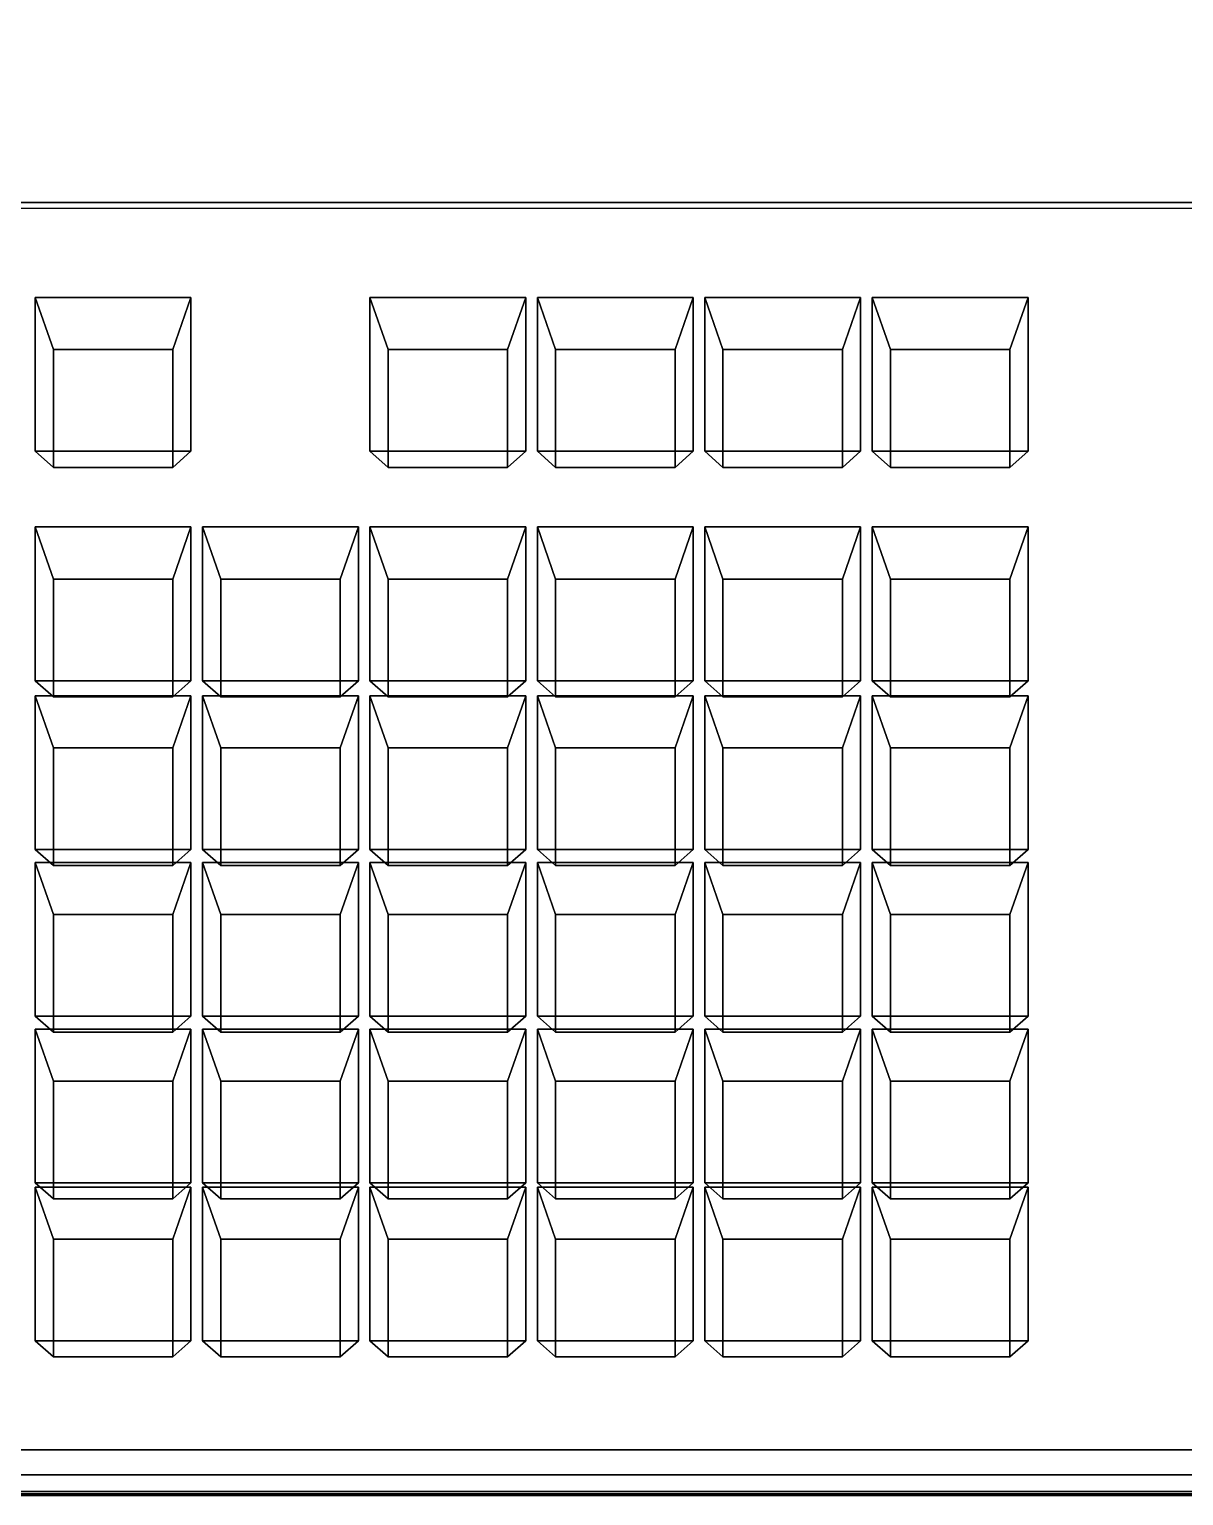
# Model space of a CAD drawing. Header units: inches. Extents: x 11.8 to 54.3, y 10.8 to 35.6.
# Drawn here: x 23.3373 to 23.4484, y 32.4131 to 32.5543 of the extents above; entities that cross this region are included whole.
import ezdxf

# ---------------------------------------------------------------- set-up
doc = ezdxf.new("R2010")
doc.units = ezdxf.units.IN
doc.header["$MEASUREMENT"] = 0
doc.layers.add('02', color=2, linetype='Continuous')

msp = doc.modelspace()

# ---------------------------------------------------------------- linework, layer by layer
at = {"layer": '02'}
for p, q in [((23.12535, 32.53709), (23.57591, 32.53709)), ((23.12619, 32.4132), (23.57675, 32.4132))]:
    msp.add_line(p, q, dxfattribs=at)
for points, invisible_edges in [([(23.13625, 32.41312, 0.00185), (23.13625, 32.56057, 0.00185), (23.56625, 32.56057, 0.00185)], 12), ([(23.56625, 32.56057, 0.00185), (23.56625, 32.41312, 0.00185), (23.13625, 32.41312, 0.00185)], 12), ([(23.57625, 32.53765, 0.02685), (23.57625, 32.55827, 0.02685), (23.12625, 32.53765, 0.02685)], 2), ([(23.57625, 32.55827, 0.02685), (23.12625, 32.55827, 0.02685), (23.12625, 32.53765, 0.02685)], 12), ([(23.57625, 32.53765, 0.02685), (23.12625, 32.53765, 0.02685), (23.12625, 32.41752, 0.01228)], 12), ([(23.12625, 32.41752, 0.01228), (23.57625, 32.41752, 0.01228), (23.57625, 32.53765, 0.02685)], 12), ([(23.35282, 32.52849, 0.01338), (23.35282, 32.51369, 0.01091), (23.33782, 32.51369, 0.01091)], 12), ([(23.35282, 32.52849, 0.01338), (23.33782, 32.51369, 0.01091), (23.33782, 32.52849, 0.01338)], 1), ([(23.33782, 32.52849, 0.01338), (23.33957, 32.52348, 0.03282), (23.35107, 32.52348, 0.03282)], 12), ([(23.35107, 32.52348, 0.03282), (23.35282, 32.52849, 0.01338), (23.33782, 32.52849, 0.01338)], 12), ([(23.33782, 32.52849, 0.01338), (23.33957, 32.51213, 0.03093), (23.33957, 32.52348, 0.03282)], 1), ([(23.33782, 32.52849, 0.01338), (23.33782, 32.51369, 0.01091), (23.33957, 32.51213, 0.03093)], 12), ([(23.35282, 32.52849, 0.01338), (23.35107, 32.52348, 0.03282), (23.35107, 32.51213, 0.03093)], 12), ([(23.35107, 32.51213, 0.03093), (23.35282, 32.51369, 0.01091), (23.35282, 32.52849, 0.01338)], 12), ([(23.37005, 32.52849, 0.01338), (23.37005, 32.51369, 0.01091), (23.3718, 32.51213, 0.03093)], 12), ([(23.3718, 32.51213, 0.03093), (23.3718, 32.52348, 0.03282), (23.37005, 32.52849, 0.01338)], 12), ([(23.38505, 32.52849, 0.01338), (23.37005, 32.52849, 0.01338), (23.3718, 32.52348, 0.03282)], 12), ([(23.38505, 32.52849, 0.01338), (23.37005, 32.51369, 0.01091), (23.37005, 32.52849, 0.01338)], 1), ([(23.37005, 32.51369, 0.01091), (23.38505, 32.52849, 0.01338), (23.38505, 32.51369, 0.01091)], 1), ([(23.38505, 32.52849, 0.01338), (23.3718, 32.52348, 0.03282), (23.3833, 32.52348, 0.03282)], 1), ([(23.38505, 32.51369, 0.01091), (23.38505, 32.52849, 0.01338), (23.3833, 32.51213, 0.03093)], 2), ([(23.38505, 32.52849, 0.01338), (23.3833, 32.52348, 0.03282), (23.3833, 32.51213, 0.03093)], 12), ([(23.38617, 32.52849, 0.01338), (23.40117, 32.51369, 0.01091), (23.38617, 32.51369, 0.01091)], 1), ([(23.40117, 32.51369, 0.01091), (23.38617, 32.52849, 0.01338), (23.40117, 32.52849, 0.01338)], 1), ([(23.38792, 32.52348, 0.03282), (23.38617, 32.52849, 0.01338), (23.38617, 32.51369, 0.01091)], 12), ([(23.38617, 32.52849, 0.01338), (23.39942, 32.52348, 0.03282), (23.40117, 32.52849, 0.01338)], 1), ([(23.38617, 32.52849, 0.01338), (23.38792, 32.52348, 0.03282), (23.39942, 32.52348, 0.03282)], 12), ([(23.40117, 32.52849, 0.01338), (23.39942, 32.52348, 0.03282), (23.40117, 32.51369, 0.01091)], 2), ([(23.41728, 32.52849, 0.01338), (23.41728, 32.51369, 0.01091), (23.40228, 32.52849, 0.01338)], 2), ([(23.40228, 32.52849, 0.01338), (23.41728, 32.51369, 0.01091), (23.40228, 32.51369, 0.01091)], 1), ([(23.40228, 32.52849, 0.01338), (23.40228, 32.51369, 0.01091), (23.40403, 32.51213, 0.03093)], 12), ([(23.40403, 32.51213, 0.03093), (23.40403, 32.52348, 0.03282), (23.40228, 32.52849, 0.01338)], 12), ([(23.41728, 32.52849, 0.01338), (23.40228, 32.52849, 0.01338), (23.40403, 32.52348, 0.03282)], 12), ([(23.40403, 32.52348, 0.03282), (23.41553, 32.52348, 0.03282), (23.41728, 32.52849, 0.01338)], 12), ([(23.41728, 32.52849, 0.01338), (23.41553, 32.52348, 0.03282), (23.41728, 32.51369, 0.01091)], 2), ([(23.4184, 32.52849, 0.01338), (23.4334, 32.51369, 0.01091), (23.4184, 32.51369, 0.01091)], 1), ([(23.4334, 32.51369, 0.01091), (23.4184, 32.52849, 0.01338), (23.4334, 32.52849, 0.01338)], 1), ([(23.4184, 32.52849, 0.01338), (23.4184, 32.51369, 0.01091), (23.42015, 32.51213, 0.03093)], 12), ([(23.42015, 32.51213, 0.03093), (23.42015, 32.52348, 0.03282), (23.4184, 32.52849, 0.01338)], 12), ([(23.4334, 32.52849, 0.01338), (23.4184, 32.52849, 0.01338), (23.43165, 32.52348, 0.03282)], 2), ([(23.4184, 32.52849, 0.01338), (23.42015, 32.52348, 0.03282), (23.43165, 32.52348, 0.03282)], 12), ([(23.4334, 32.52849, 0.01338), (23.43165, 32.52348, 0.03282), (23.4334, 32.51369, 0.01091)], 2), ([(23.35107, 32.52348, 0.03282), (23.33957, 32.52348, 0.03282), (23.33957, 32.51213, 0.03093)], 12), ([(23.33957, 32.51213, 0.03093), (23.35107, 32.51213, 0.03093), (23.35107, 32.52348, 0.03282)], 12), ([(23.3718, 32.51213, 0.03093), (23.3833, 32.51213, 0.03093), (23.3833, 32.52348, 0.03282)], 12), ([(23.3833, 32.52348, 0.03282), (23.3718, 32.52348, 0.03282), (23.3718, 32.51213, 0.03093)], 12), ([(23.38617, 32.51369, 0.01091), (23.38792, 32.51213, 0.03093), (23.38792, 32.52348, 0.03282)], 12), ([(23.38792, 32.51213, 0.03093), (23.39942, 32.51213, 0.03093), (23.39942, 32.52348, 0.03282)], 12), ([(23.39942, 32.52348, 0.03282), (23.38792, 32.52348, 0.03282), (23.38792, 32.51213, 0.03093)], 12), ([(23.39942, 32.52348, 0.03282), (23.39942, 32.51213, 0.03093), (23.40117, 32.51369, 0.01091)], 12), ([(23.41553, 32.52348, 0.03282), (23.40403, 32.52348, 0.03282), (23.40403, 32.51213, 0.03093)], 12), ([(23.40403, 32.51213, 0.03093), (23.41553, 32.51213, 0.03093), (23.41553, 32.52348, 0.03282)], 12), ([(23.41553, 32.52348, 0.03282), (23.41553, 32.51213, 0.03093), (23.41728, 32.51369, 0.01091)], 12), ([(23.43165, 32.52348, 0.03282), (23.42015, 32.52348, 0.03282), (23.43165, 32.51213, 0.03093)], 2), ([(23.42015, 32.52348, 0.03282), (23.42015, 32.51213, 0.03093), (23.43165, 32.51213, 0.03093)], 12), ([(23.43165, 32.52348, 0.03282), (23.43165, 32.51213, 0.03093), (23.4334, 32.51369, 0.01091)], 12), ([(23.33782, 32.51369, 0.01091), (23.35107, 32.51213, 0.03093), (23.33957, 32.51213, 0.03093)], 1), ([(23.33782, 32.51369, 0.01091), (23.35282, 32.51369, 0.01091), (23.35107, 32.51213, 0.03093)], 12), ([(23.37005, 32.51369, 0.01091), (23.38505, 32.51369, 0.01091), (23.3833, 32.51213, 0.03093)], 12), ([(23.3833, 32.51213, 0.03093), (23.3718, 32.51213, 0.03093), (23.37005, 32.51369, 0.01091)], 12), ([(23.38792, 32.51213, 0.03093), (23.38617, 32.51369, 0.01091), (23.40117, 32.51369, 0.01091)], 12), ([(23.40117, 32.51369, 0.01091), (23.39942, 32.51213, 0.03093), (23.38792, 32.51213, 0.03093)], 12), ([(23.40228, 32.51369, 0.01091), (23.41553, 32.51213, 0.03093), (23.40403, 32.51213, 0.03093)], 1), ([(23.40228, 32.51369, 0.01091), (23.41728, 32.51369, 0.01091), (23.41553, 32.51213, 0.03093)], 12), ([(23.4184, 32.51369, 0.01091), (23.4334, 32.51369, 0.01091), (23.42015, 32.51213, 0.03093)], 2), ([(23.4334, 32.51369, 0.01091), (23.43165, 32.51213, 0.03093), (23.42015, 32.51213, 0.03093)], 12), ([(23.35282, 32.5064, 0.01025), (23.35282, 32.4916, 0.00779), (23.33782, 32.4916, 0.00779)], 12), ([(23.35282, 32.5064, 0.01025), (23.33782, 32.4916, 0.00779), (23.33782, 32.5064, 0.01025)], 1), ([(23.33782, 32.5064, 0.01025), (23.33957, 32.49004, 0.0278), (23.33957, 32.50139, 0.02969)], 1), ([(23.33782, 32.5064, 0.01025), (23.33782, 32.4916, 0.00779), (23.33957, 32.49004, 0.0278)], 12), ([(23.35282, 32.5064, 0.01025), (23.33782, 32.5064, 0.01025), (23.33957, 32.50139, 0.02969)], 12), ([(23.33957, 32.50139, 0.02969), (23.35107, 32.50139, 0.02969), (23.35282, 32.5064, 0.01025)], 12), ([(23.35282, 32.4916, 0.00779), (23.35282, 32.5064, 0.01025), (23.35107, 32.50139, 0.02969)], 12), ([(23.35393, 32.4916, 0.00779), (23.36893, 32.5064, 0.01025), (23.36893, 32.4916, 0.00779)], 1), ([(23.36893, 32.5064, 0.01025), (23.35393, 32.4916, 0.00779), (23.35393, 32.5064, 0.01025)], 1), ([(23.35568, 32.50139, 0.02969), (23.35393, 32.5064, 0.01025), (23.35393, 32.4916, 0.00779)], 12), ([(23.35393, 32.5064, 0.01025), (23.35568, 32.50139, 0.02969), (23.36893, 32.5064, 0.01025)], 2), ([(23.35568, 32.50139, 0.02969), (23.36718, 32.50139, 0.02969), (23.36893, 32.5064, 0.01025)], 12), ([(23.36893, 32.4916, 0.00779), (23.36893, 32.5064, 0.01025), (23.36718, 32.49004, 0.0278)], 2), ([(23.36893, 32.5064, 0.01025), (23.36718, 32.50139, 0.02969), (23.36718, 32.49004, 0.0278)], 12), ([(23.37005, 32.4916, 0.00779), (23.3718, 32.50139, 0.02969), (23.37005, 32.5064, 0.01025)], 1), ([(23.37005, 32.5064, 0.01025), (23.3718, 32.50139, 0.02969), (23.3833, 32.50139, 0.02969)], 12), ([(23.3833, 32.50139, 0.02969), (23.38505, 32.5064, 0.01025), (23.37005, 32.5064, 0.01025)], 12), ([(23.37005, 32.5064, 0.01025), (23.38505, 32.4916, 0.00779), (23.37005, 32.4916, 0.00779)], 1), ([(23.38505, 32.4916, 0.00779), (23.37005, 32.5064, 0.01025), (23.38505, 32.5064, 0.01025)], 1), ([(23.38505, 32.4916, 0.00779), (23.38505, 32.5064, 0.01025), (23.3833, 32.50139, 0.02969)], 12), ([(23.38617, 32.4916, 0.00779), (23.40117, 32.5064, 0.01025), (23.40117, 32.4916, 0.00779)], 1), ([(23.40117, 32.5064, 0.01025), (23.38617, 32.4916, 0.00779), (23.38617, 32.5064, 0.01025)], 1), ([(23.38617, 32.5064, 0.01025), (23.38792, 32.49004, 0.0278), (23.38792, 32.50139, 0.02969)], 1), ([(23.38617, 32.5064, 0.01025), (23.38617, 32.4916, 0.00779), (23.38792, 32.49004, 0.0278)], 12), ([(23.38617, 32.5064, 0.01025), (23.38792, 32.50139, 0.02969), (23.39942, 32.50139, 0.02969)], 12), ([(23.39942, 32.50139, 0.02969), (23.40117, 32.5064, 0.01025), (23.38617, 32.5064, 0.01025)], 12), ([(23.40117, 32.5064, 0.01025), (23.39942, 32.50139, 0.02969), (23.39942, 32.49004, 0.0278)], 12), ([(23.39942, 32.49004, 0.0278), (23.40117, 32.4916, 0.00779), (23.40117, 32.5064, 0.01025)], 12), ([(23.41728, 32.5064, 0.01025), (23.41728, 32.4916, 0.00779), (23.40228, 32.4916, 0.00779)], 12), ([(23.41728, 32.5064, 0.01025), (23.40228, 32.4916, 0.00779), (23.40228, 32.5064, 0.01025)], 1), ([(23.40228, 32.4916, 0.00779), (23.40403, 32.50139, 0.02969), (23.40228, 32.5064, 0.01025)], 1), ([(23.41728, 32.5064, 0.01025), (23.40228, 32.5064, 0.01025), (23.40403, 32.50139, 0.02969)], 12), ([(23.41728, 32.5064, 0.01025), (23.40403, 32.50139, 0.02969), (23.41553, 32.50139, 0.02969)], 1), ([(23.41728, 32.4916, 0.00779), (23.41728, 32.5064, 0.01025), (23.41553, 32.50139, 0.02969)], 12), ([(23.4334, 32.5064, 0.01025), (23.4334, 32.4916, 0.00779), (23.4184, 32.5064, 0.01025)], 2), ([(23.4184, 32.5064, 0.01025), (23.4334, 32.4916, 0.00779), (23.4184, 32.4916, 0.00779)], 1), ([(23.4184, 32.5064, 0.01025), (23.42015, 32.49004, 0.0278), (23.42015, 32.50139, 0.02969)], 1), ([(23.4184, 32.5064, 0.01025), (23.4184, 32.4916, 0.00779), (23.42015, 32.49004, 0.0278)], 12), ([(23.4184, 32.5064, 0.01025), (23.43165, 32.50139, 0.02969), (23.4334, 32.5064, 0.01025)], 1), ([(23.4184, 32.5064, 0.01025), (23.42015, 32.50139, 0.02969), (23.43165, 32.50139, 0.02969)], 12), ([(23.4334, 32.5064, 0.01025), (23.43165, 32.50139, 0.02969), (23.43165, 32.49004, 0.0278)], 12), ([(23.43165, 32.49004, 0.0278), (23.4334, 32.4916, 0.00779), (23.4334, 32.5064, 0.01025)], 12), ([(23.33957, 32.50139, 0.02969), (23.33957, 32.49004, 0.0278), (23.35107, 32.49004, 0.0278)], 12), ([(23.35107, 32.49004, 0.0278), (23.35107, 32.50139, 0.02969), (23.33957, 32.50139, 0.02969)], 12), ([(23.35107, 32.50139, 0.02969), (23.35107, 32.49004, 0.0278), (23.35282, 32.4916, 0.00779)], 12), ([(23.35393, 32.4916, 0.00779), (23.35568, 32.49004, 0.0278), (23.35568, 32.50139, 0.02969)], 12), ([(23.36718, 32.50139, 0.02969), (23.35568, 32.50139, 0.02969), (23.35568, 32.49004, 0.0278)], 12), ([(23.35568, 32.49004, 0.0278), (23.36718, 32.49004, 0.0278), (23.36718, 32.50139, 0.02969)], 12), ([(23.37005, 32.4916, 0.00779), (23.3718, 32.49004, 0.0278), (23.3718, 32.50139, 0.02969)], 12), ([(23.3833, 32.50139, 0.02969), (23.3718, 32.50139, 0.02969), (23.3833, 32.49004, 0.0278)], 2), ([(23.3718, 32.50139, 0.02969), (23.3718, 32.49004, 0.0278), (23.3833, 32.49004, 0.0278)], 12), ([(23.3833, 32.50139, 0.02969), (23.3833, 32.49004, 0.0278), (23.38505, 32.4916, 0.00779)], 12), ([(23.39942, 32.50139, 0.02969), (23.38792, 32.50139, 0.02969), (23.38792, 32.49004, 0.0278)], 12), ([(23.38792, 32.49004, 0.0278), (23.39942, 32.49004, 0.0278), (23.39942, 32.50139, 0.02969)], 12), ([(23.40228, 32.4916, 0.00779), (23.40403, 32.49004, 0.0278), (23.40403, 32.50139, 0.02969)], 12), ([(23.41553, 32.50139, 0.02969), (23.40403, 32.50139, 0.02969), (23.41553, 32.49004, 0.0278)], 2), ([(23.40403, 32.50139, 0.02969), (23.40403, 32.49004, 0.0278), (23.41553, 32.49004, 0.0278)], 12), ([(23.41553, 32.50139, 0.02969), (23.41553, 32.49004, 0.0278), (23.41728, 32.4916, 0.00779)], 12), ([(23.43165, 32.50139, 0.02969), (23.42015, 32.50139, 0.02969), (23.43165, 32.49004, 0.0278)], 2), ([(23.42015, 32.50139, 0.02969), (23.42015, 32.49004, 0.0278), (23.43165, 32.49004, 0.0278)], 12), ([(23.35282, 32.4916, 0.00779), (23.33957, 32.49004, 0.0278), (23.33782, 32.4916, 0.00779)], 1), ([(23.35282, 32.4916, 0.00779), (23.35107, 32.49004, 0.0278), (23.33957, 32.49004, 0.0278)], 12), ([(23.35568, 32.49004, 0.0278), (23.35393, 32.4916, 0.00779), (23.36893, 32.4916, 0.00779)], 12), ([(23.36893, 32.4916, 0.00779), (23.36718, 32.49004, 0.0278), (23.35568, 32.49004, 0.0278)], 12), ([(23.37005, 32.4916, 0.00779), (23.38505, 32.4916, 0.00779), (23.3833, 32.49004, 0.0278)], 12), ([(23.3833, 32.49004, 0.0278), (23.3718, 32.49004, 0.0278), (23.37005, 32.4916, 0.00779)], 12), ([(23.38617, 32.4916, 0.00779), (23.40117, 32.4916, 0.00779), (23.39942, 32.49004, 0.0278)], 12), ([(23.39942, 32.49004, 0.0278), (23.38792, 32.49004, 0.0278), (23.38617, 32.4916, 0.00779)], 12), ([(23.40403, 32.49004, 0.0278), (23.40228, 32.4916, 0.00779), (23.41728, 32.4916, 0.00779)], 12), ([(23.41728, 32.4916, 0.00779), (23.41553, 32.49004, 0.0278), (23.40403, 32.49004, 0.0278)], 12), ([(23.42015, 32.49004, 0.0278), (23.4184, 32.4916, 0.00779), (23.4334, 32.4916, 0.00779)], 12), ([(23.4334, 32.4916, 0.00779), (23.43165, 32.49004, 0.0278), (23.42015, 32.49004, 0.0278)], 12), ([(23.33782, 32.49014, 0.00796), (23.35282, 32.49014, 0.00796), (23.33782, 32.47535, 0.0055)], 2), ([(23.33782, 32.47535, 0.0055), (23.35282, 32.49014, 0.00796), (23.35282, 32.47535, 0.0055)], 1), ([(23.33782, 32.49014, 0.00796), (23.33957, 32.47379, 0.02551), (23.33957, 32.48513, 0.0274)], 1), ([(23.33782, 32.49014, 0.00796), (23.33782, 32.47535, 0.0055), (23.33957, 32.47379, 0.02551)], 12), ([(23.33782, 32.49014, 0.00796), (23.33957, 32.48513, 0.0274), (23.35107, 32.48513, 0.0274)], 12), ([(23.35107, 32.48513, 0.0274), (23.35282, 32.49014, 0.00796), (23.33782, 32.49014, 0.00796)], 12), ([(23.35282, 32.47535, 0.0055), (23.35282, 32.49014, 0.00796), (23.35107, 32.48513, 0.0274)], 12), ([(23.35393, 32.49014, 0.00796), (23.36893, 32.47535, 0.0055), (23.35393, 32.47535, 0.0055)], 1), ([(23.36893, 32.47535, 0.0055), (23.35393, 32.49014, 0.00796), (23.36893, 32.49014, 0.00796)], 1), ([(23.35393, 32.49014, 0.00796), (23.35393, 32.47535, 0.0055), (23.35568, 32.47379, 0.02551)], 12), ([(23.35568, 32.47379, 0.02551), (23.35568, 32.48513, 0.0274), (23.35393, 32.49014, 0.00796)], 12), ([(23.35393, 32.49014, 0.00796), (23.35568, 32.48513, 0.0274), (23.36718, 32.48513, 0.0274)], 12), ([(23.36718, 32.48513, 0.0274), (23.36893, 32.49014, 0.00796), (23.35393, 32.49014, 0.00796)], 12), ([(23.36893, 32.49014, 0.00796), (23.36718, 32.48513, 0.0274), (23.36893, 32.47535, 0.0055)], 2), ([(23.37005, 32.49014, 0.00796), (23.3718, 32.47379, 0.02551), (23.3718, 32.48513, 0.0274)], 1), ([(23.37005, 32.49014, 0.00796), (23.37005, 32.47535, 0.0055), (23.3718, 32.47379, 0.02551)], 12), ([(23.38505, 32.49014, 0.00796), (23.37005, 32.49014, 0.00796), (23.3718, 32.48513, 0.0274)], 12), ([(23.37005, 32.49014, 0.00796), (23.38505, 32.49014, 0.00796), (23.37005, 32.47535, 0.0055)], 2), ([(23.37005, 32.47535, 0.0055), (23.38505, 32.49014, 0.00796), (23.38505, 32.47535, 0.0055)], 1), ([(23.3718, 32.48513, 0.0274), (23.3833, 32.48513, 0.0274), (23.38505, 32.49014, 0.00796)], 12), ([(23.38505, 32.47535, 0.0055), (23.38505, 32.49014, 0.00796), (23.3833, 32.48513, 0.0274)], 12), ([(23.40117, 32.49014, 0.00796), (23.40117, 32.47535, 0.0055), (23.38617, 32.49014, 0.00796)], 2), ([(23.38617, 32.49014, 0.00796), (23.40117, 32.47535, 0.0055), (23.38617, 32.47535, 0.0055)], 1), ([(23.38617, 32.49014, 0.00796), (23.38617, 32.47535, 0.0055), (23.38792, 32.47379, 0.02551)], 12), ([(23.38792, 32.47379, 0.02551), (23.38792, 32.48513, 0.0274), (23.38617, 32.49014, 0.00796)], 12), ([(23.40117, 32.49014, 0.00796), (23.38617, 32.49014, 0.00796), (23.39942, 32.48513, 0.0274)], 2), ([(23.38617, 32.49014, 0.00796), (23.38792, 32.48513, 0.0274), (23.39942, 32.48513, 0.0274)], 12), ([(23.40117, 32.49014, 0.00796), (23.39942, 32.48513, 0.0274), (23.40117, 32.47535, 0.0055)], 2), ([(23.40228, 32.49014, 0.00796), (23.41728, 32.47535, 0.0055), (23.40228, 32.47535, 0.0055)], 1), ([(23.41728, 32.47535, 0.0055), (23.40228, 32.49014, 0.00796), (23.41728, 32.49014, 0.00796)], 1), ([(23.40228, 32.47535, 0.0055), (23.40403, 32.48513, 0.0274), (23.40228, 32.49014, 0.00796)], 1), ([(23.41728, 32.49014, 0.00796), (23.40228, 32.49014, 0.00796), (23.40403, 32.48513, 0.0274)], 12), ([(23.41728, 32.49014, 0.00796), (23.40403, 32.48513, 0.0274), (23.41553, 32.48513, 0.0274)], 1), ([(23.41728, 32.49014, 0.00796), (23.41553, 32.48513, 0.0274), (23.41553, 32.47379, 0.02551)], 12), ([(23.41553, 32.47379, 0.02551), (23.41728, 32.47535, 0.0055), (23.41728, 32.49014, 0.00796)], 12), ([(23.4334, 32.49014, 0.00796), (23.4334, 32.47535, 0.0055), (23.4184, 32.47535, 0.0055)], 12), ([(23.4334, 32.49014, 0.00796), (23.4184, 32.47535, 0.0055), (23.4184, 32.49014, 0.00796)], 1), ([(23.42015, 32.48513, 0.0274), (23.4184, 32.49014, 0.00796), (23.4184, 32.47535, 0.0055)], 12), ([(23.4334, 32.49014, 0.00796), (23.4184, 32.49014, 0.00796), (23.43165, 32.48513, 0.0274)], 2), ([(23.4184, 32.49014, 0.00796), (23.42015, 32.48513, 0.0274), (23.43165, 32.48513, 0.0274)], 12), ([(23.4334, 32.49014, 0.00796), (23.43165, 32.48513, 0.0274), (23.4334, 32.47535, 0.0055)], 2), ([(23.35107, 32.48513, 0.0274), (23.33957, 32.47379, 0.02551), (23.35107, 32.47379, 0.02551)], 1), ([(23.35107, 32.48513, 0.0274), (23.33957, 32.48513, 0.0274), (23.33957, 32.47379, 0.02551)], 12), ([(23.35107, 32.48513, 0.0274), (23.35107, 32.47379, 0.02551), (23.35282, 32.47535, 0.0055)], 12), ([(23.36718, 32.48513, 0.0274), (23.35568, 32.47379, 0.02551), (23.36718, 32.47379, 0.02551)], 1), ([(23.36718, 32.48513, 0.0274), (23.35568, 32.48513, 0.0274), (23.35568, 32.47379, 0.02551)], 12), ([(23.36718, 32.48513, 0.0274), (23.36718, 32.47379, 0.02551), (23.36893, 32.47535, 0.0055)], 12), ([(23.3833, 32.48513, 0.0274), (23.3718, 32.48513, 0.0274), (23.3718, 32.47379, 0.02551)], 12), ([(23.3718, 32.47379, 0.02551), (23.3833, 32.47379, 0.02551), (23.3833, 32.48513, 0.0274)], 12), ([(23.3833, 32.48513, 0.0274), (23.3833, 32.47379, 0.02551), (23.38505, 32.47535, 0.0055)], 12), ([(23.38792, 32.48513, 0.0274), (23.38792, 32.47379, 0.02551), (23.39942, 32.47379, 0.02551)], 12), ([(23.39942, 32.47379, 0.02551), (23.39942, 32.48513, 0.0274), (23.38792, 32.48513, 0.0274)], 12), ([(23.39942, 32.48513, 0.0274), (23.39942, 32.47379, 0.02551), (23.40117, 32.47535, 0.0055)], 12), ([(23.40228, 32.47535, 0.0055), (23.40403, 32.47379, 0.02551), (23.40403, 32.48513, 0.0274)], 12), ([(23.41553, 32.48513, 0.0274), (23.40403, 32.47379, 0.02551), (23.41553, 32.47379, 0.02551)], 1), ([(23.41553, 32.48513, 0.0274), (23.40403, 32.48513, 0.0274), (23.40403, 32.47379, 0.02551)], 12), ([(23.4184, 32.47535, 0.0055), (23.42015, 32.47379, 0.02551), (23.42015, 32.48513, 0.0274)], 12), ([(23.43165, 32.48513, 0.0274), (23.42015, 32.48513, 0.0274), (23.43165, 32.47379, 0.02551)], 2), ([(23.42015, 32.48513, 0.0274), (23.42015, 32.47379, 0.02551), (23.43165, 32.47379, 0.02551)], 12), ([(23.43165, 32.48513, 0.0274), (23.43165, 32.47379, 0.02551), (23.4334, 32.47535, 0.0055)], 12), ([(23.33957, 32.47379, 0.02551), (23.33782, 32.47535, 0.0055), (23.35282, 32.47535, 0.0055)], 12), ([(23.35282, 32.47535, 0.0055), (23.35107, 32.47379, 0.02551), (23.33957, 32.47379, 0.02551)], 12), ([(23.35393, 32.47535, 0.0055), (23.36718, 32.47379, 0.02551), (23.35568, 32.47379, 0.02551)], 1), ([(23.35393, 32.47535, 0.0055), (23.36893, 32.47535, 0.0055), (23.36718, 32.47379, 0.02551)], 12), ([(23.37005, 32.47535, 0.0055), (23.38505, 32.47535, 0.0055), (23.3833, 32.47379, 0.02551)], 12), ([(23.3833, 32.47379, 0.02551), (23.3718, 32.47379, 0.02551), (23.37005, 32.47535, 0.0055)], 12), ([(23.38792, 32.47379, 0.02551), (23.38617, 32.47535, 0.0055), (23.40117, 32.47535, 0.0055)], 12), ([(23.40117, 32.47535, 0.0055), (23.39942, 32.47379, 0.02551), (23.38792, 32.47379, 0.02551)], 12), ([(23.40228, 32.47535, 0.0055), (23.41553, 32.47379, 0.02551), (23.40403, 32.47379, 0.02551)], 1), ([(23.40228, 32.47535, 0.0055), (23.41728, 32.47535, 0.0055), (23.41553, 32.47379, 0.02551)], 12), ([(23.4184, 32.47535, 0.0055), (23.4334, 32.47535, 0.0055), (23.43165, 32.47379, 0.02551)], 12), ([(23.43165, 32.47379, 0.02551), (23.42015, 32.47379, 0.02551), (23.4184, 32.47535, 0.0055)], 12), ([(23.33782, 32.4741, 0.00567), (23.33782, 32.4593, 0.00321), (23.33957, 32.45774, 0.02322)], 12), ([(23.33782, 32.4741, 0.00567), (23.35282, 32.4741, 0.00567), (23.35282, 32.4593, 0.00321)], 12), ([(23.33782, 32.4741, 0.00567), (23.35282, 32.4593, 0.00321), (23.33782, 32.4593, 0.00321)], 1), ([(23.33957, 32.45774, 0.02322), (23.33957, 32.46908, 0.02511), (23.33782, 32.4741, 0.00567)], 12), ([(23.35282, 32.4741, 0.00567), (23.33782, 32.4741, 0.00567), (23.33957, 32.46908, 0.02511)], 12), ([(23.33957, 32.46908, 0.02511), (23.35107, 32.46908, 0.02511), (23.35282, 32.4741, 0.00567)], 12), ([(23.35282, 32.4741, 0.00567), (23.35107, 32.46908, 0.02511), (23.35282, 32.4593, 0.00321)], 2), ([(23.35393, 32.4741, 0.00567), (23.35393, 32.4593, 0.00321), (23.35568, 32.45774, 0.02322)], 12), ([(23.35393, 32.4741, 0.00567), (23.36893, 32.4741, 0.00567), (23.35393, 32.4593, 0.00321)], 2), ([(23.35393, 32.4593, 0.00321), (23.36893, 32.4741, 0.00567), (23.36893, 32.4593, 0.00321)], 1), ([(23.35393, 32.4741, 0.00567), (23.35568, 32.45774, 0.02322), (23.35568, 32.46908, 0.02511)], 1), ([(23.36893, 32.4741, 0.00567), (23.35393, 32.4741, 0.00567), (23.36718, 32.46908, 0.02511)], 2), ([(23.35393, 32.4741, 0.00567), (23.35568, 32.46908, 0.02511), (23.36718, 32.46908, 0.02511)], 12), ([(23.36718, 32.45774, 0.02322), (23.36893, 32.4593, 0.00321), (23.36893, 32.4741, 0.00567)], 12), ([(23.36893, 32.4741, 0.00567), (23.36718, 32.46908, 0.02511), (23.36718, 32.45774, 0.02322)], 12), ([(23.3718, 32.46908, 0.02511), (23.37005, 32.4741, 0.00567), (23.37005, 32.4593, 0.00321)], 12), ([(23.37005, 32.4741, 0.00567), (23.3718, 32.46908, 0.02511), (23.3833, 32.46908, 0.02511)], 12), ([(23.3833, 32.46908, 0.02511), (23.38505, 32.4741, 0.00567), (23.37005, 32.4741, 0.00567)], 12), ([(23.37005, 32.4741, 0.00567), (23.38505, 32.4593, 0.00321), (23.37005, 32.4593, 0.00321)], 1), ([(23.38505, 32.4593, 0.00321), (23.37005, 32.4741, 0.00567), (23.38505, 32.4741, 0.00567)], 1), ([(23.38505, 32.4593, 0.00321), (23.38505, 32.4741, 0.00567), (23.3833, 32.45774, 0.02322)], 2), ([(23.38505, 32.4741, 0.00567), (23.3833, 32.46908, 0.02511), (23.3833, 32.45774, 0.02322)], 12), ([(23.38617, 32.4741, 0.00567), (23.38617, 32.4593, 0.00321), (23.38792, 32.45774, 0.02322)], 12), ([(23.40117, 32.4741, 0.00567), (23.40117, 32.4593, 0.00321), (23.38617, 32.4593, 0.00321)], 12), ([(23.40117, 32.4741, 0.00567), (23.38617, 32.4593, 0.00321), (23.38617, 32.4741, 0.00567)], 1), ([(23.38792, 32.45774, 0.02322), (23.38792, 32.46908, 0.02511), (23.38617, 32.4741, 0.00567)], 12), ([(23.38617, 32.4741, 0.00567), (23.39942, 32.46908, 0.02511), (23.40117, 32.4741, 0.00567)], 1), ([(23.38617, 32.4741, 0.00567), (23.38792, 32.46908, 0.02511), (23.39942, 32.46908, 0.02511)], 12), ([(23.40117, 32.4593, 0.00321), (23.40117, 32.4741, 0.00567), (23.39942, 32.45774, 0.02322)], 2), ([(23.40117, 32.4741, 0.00567), (23.39942, 32.46908, 0.02511), (23.39942, 32.45774, 0.02322)], 12), ([(23.41728, 32.4741, 0.00567), (23.41728, 32.4593, 0.00321), (23.40228, 32.4741, 0.00567)], 2), ([(23.40228, 32.4741, 0.00567), (23.41728, 32.4593, 0.00321), (23.40228, 32.4593, 0.00321)], 1), ([(23.40228, 32.4593, 0.00321), (23.40403, 32.46908, 0.02511), (23.40228, 32.4741, 0.00567)], 1), ([(23.41728, 32.4741, 0.00567), (23.40228, 32.4741, 0.00567), (23.40403, 32.46908, 0.02511)], 12), ([(23.40403, 32.46908, 0.02511), (23.41553, 32.46908, 0.02511), (23.41728, 32.4741, 0.00567)], 12), ([(23.41553, 32.45774, 0.02322), (23.41728, 32.4593, 0.00321), (23.41728, 32.4741, 0.00567)], 12), ([(23.41728, 32.4741, 0.00567), (23.41553, 32.46908, 0.02511), (23.41553, 32.45774, 0.02322)], 12), ([(23.4184, 32.4741, 0.00567), (23.4184, 32.4593, 0.00321), (23.42015, 32.45774, 0.02322)], 12), ([(23.4334, 32.4741, 0.00567), (23.4184, 32.4593, 0.00321), (23.4184, 32.4741, 0.00567)], 1), ([(23.4184, 32.4593, 0.00321), (23.4334, 32.4741, 0.00567), (23.4334, 32.4593, 0.00321)], 1), ([(23.4184, 32.4741, 0.00567), (23.42015, 32.45774, 0.02322), (23.42015, 32.46908, 0.02511)], 1), ([(23.4184, 32.4741, 0.00567), (23.42015, 32.46908, 0.02511), (23.43165, 32.46908, 0.02511)], 12), ([(23.43165, 32.46908, 0.02511), (23.4334, 32.4741, 0.00567), (23.4184, 32.4741, 0.00567)], 12), ([(23.43165, 32.45774, 0.02322), (23.4334, 32.4593, 0.00321), (23.4334, 32.4741, 0.00567)], 12), ([(23.4334, 32.4741, 0.00567), (23.43165, 32.46908, 0.02511), (23.43165, 32.45774, 0.02322)], 12), ([(23.35107, 32.46908, 0.02511), (23.33957, 32.46908, 0.02511), (23.35107, 32.45774, 0.02322)], 2), ([(23.33957, 32.46908, 0.02511), (23.33957, 32.45774, 0.02322), (23.35107, 32.45774, 0.02322)], 12), ([(23.35107, 32.46908, 0.02511), (23.35107, 32.45774, 0.02322), (23.35282, 32.4593, 0.00321)], 12), ([(23.36718, 32.46908, 0.02511), (23.35568, 32.46908, 0.02511), (23.36718, 32.45774, 0.02322)], 2), ([(23.35568, 32.46908, 0.02511), (23.35568, 32.45774, 0.02322), (23.36718, 32.45774, 0.02322)], 12), ([(23.37005, 32.4593, 0.00321), (23.3718, 32.45774, 0.02322), (23.3718, 32.46908, 0.02511)], 12), ([(23.3718, 32.46908, 0.02511), (23.3718, 32.45774, 0.02322), (23.3833, 32.45774, 0.02322)], 12), ([(23.3833, 32.45774, 0.02322), (23.3833, 32.46908, 0.02511), (23.3718, 32.46908, 0.02511)], 12), ([(23.39942, 32.46908, 0.02511), (23.38792, 32.46908, 0.02511), (23.39942, 32.45774, 0.02322)], 2), ([(23.38792, 32.46908, 0.02511), (23.38792, 32.45774, 0.02322), (23.39942, 32.45774, 0.02322)], 12), ([(23.40228, 32.4593, 0.00321), (23.40403, 32.45774, 0.02322), (23.40403, 32.46908, 0.02511)], 12), ([(23.41553, 32.46908, 0.02511), (23.40403, 32.46908, 0.02511), (23.40403, 32.45774, 0.02322)], 12), ([(23.40403, 32.45774, 0.02322), (23.41553, 32.45774, 0.02322), (23.41553, 32.46908, 0.02511)], 12), ([(23.42015, 32.46908, 0.02511), (23.42015, 32.45774, 0.02322), (23.43165, 32.45774, 0.02322)], 12), ([(23.43165, 32.45774, 0.02322), (23.43165, 32.46908, 0.02511), (23.42015, 32.46908, 0.02511)], 12), ([(23.35107, 32.45774, 0.02322), (23.33957, 32.45774, 0.02322), (23.33782, 32.4593, 0.00321)], 12), ([(23.33782, 32.4593, 0.00321), (23.35282, 32.4593, 0.00321), (23.35107, 32.45774, 0.02322)], 12), ([(23.36893, 32.4593, 0.00321), (23.36718, 32.45774, 0.02322), (23.35393, 32.4593, 0.00321)], 2), ([(23.36718, 32.45774, 0.02322), (23.35568, 32.45774, 0.02322), (23.35393, 32.4593, 0.00321)], 12), ([(23.38505, 32.4593, 0.00321), (23.3833, 32.45774, 0.02322), (23.37005, 32.4593, 0.00321)], 2), ([(23.3833, 32.45774, 0.02322), (23.3718, 32.45774, 0.02322), (23.37005, 32.4593, 0.00321)], 12), ([(23.40117, 32.4593, 0.00321), (23.38792, 32.45774, 0.02322), (23.38617, 32.4593, 0.00321)], 1), ([(23.40117, 32.4593, 0.00321), (23.39942, 32.45774, 0.02322), (23.38792, 32.45774, 0.02322)], 12), ([(23.40403, 32.45774, 0.02322), (23.40228, 32.4593, 0.00321), (23.41728, 32.4593, 0.00321)], 12), ([(23.41728, 32.4593, 0.00321), (23.41553, 32.45774, 0.02322), (23.40403, 32.45774, 0.02322)], 12), ([(23.4184, 32.4593, 0.00321), (23.4334, 32.4593, 0.00321), (23.43165, 32.45774, 0.02322)], 12), ([(23.43165, 32.45774, 0.02322), (23.42015, 32.45774, 0.02322), (23.4184, 32.4593, 0.00321)], 12), ([(23.33782, 32.44325, 0.00133), (23.33957, 32.45304, 0.02324), (23.33782, 32.45805, 0.0038)], 1), ([(23.35282, 32.45805, 0.0038), (23.33782, 32.45805, 0.0038), (23.33957, 32.45304, 0.02324)], 12), ([(23.35282, 32.45805, 0.0038), (23.33782, 32.44325, 0.00133), (23.33782, 32.45805, 0.0038)], 1), ([(23.33782, 32.44325, 0.00133), (23.35282, 32.45805, 0.0038), (23.35282, 32.44325, 0.00133)], 1), ([(23.33957, 32.45304, 0.02324), (23.35107, 32.45304, 0.02324), (23.35282, 32.45805, 0.0038)], 12), ([(23.35282, 32.45805, 0.0038), (23.35107, 32.45304, 0.02324), (23.35107, 32.44169, 0.02135)], 12), ([(23.35107, 32.44169, 0.02135), (23.35282, 32.44325, 0.00133), (23.35282, 32.45805, 0.0038)], 12), ([(23.35393, 32.45805, 0.0038), (23.35393, 32.44325, 0.00133), (23.35568, 32.44169, 0.02135)], 12), ([(23.35568, 32.44169, 0.02135), (23.35568, 32.45304, 0.02324), (23.35393, 32.45805, 0.0038)], 12), ([(23.36893, 32.45805, 0.0038), (23.35393, 32.45805, 0.0038), (23.35568, 32.45304, 0.02324)], 12), ([(23.35393, 32.45805, 0.0038), (23.36893, 32.44325, 0.00133), (23.35393, 32.44325, 0.00133)], 1), ([(23.36893, 32.44325, 0.00133), (23.35393, 32.45805, 0.0038), (23.36893, 32.45805, 0.0038)], 1), ([(23.35568, 32.45304, 0.02324), (23.36718, 32.45304, 0.02324), (23.36893, 32.45805, 0.0038)], 12), ([(23.36893, 32.44325, 0.00133), (23.36893, 32.45805, 0.0038), (23.36718, 32.44169, 0.02135)], 2), ([(23.36893, 32.45805, 0.0038), (23.36718, 32.45304, 0.02324), (23.36718, 32.44169, 0.02135)], 12), ([(23.37005, 32.45805, 0.0038), (23.3718, 32.44169, 0.02135), (23.3718, 32.45304, 0.02324)], 1), ([(23.37005, 32.45805, 0.0038), (23.37005, 32.44325, 0.00133), (23.3718, 32.44169, 0.02135)], 12), ([(23.38505, 32.45805, 0.0038), (23.37005, 32.45805, 0.0038), (23.3718, 32.45304, 0.02324)], 12), ([(23.37005, 32.45805, 0.0038), (23.38505, 32.44325, 0.00133), (23.37005, 32.44325, 0.00133)], 1), ([(23.38505, 32.44325, 0.00133), (23.37005, 32.45805, 0.0038), (23.38505, 32.45805, 0.0038)], 1), ([(23.3718, 32.45304, 0.02324), (23.3833, 32.45304, 0.02324), (23.38505, 32.45805, 0.0038)], 12), ([(23.38505, 32.44325, 0.00133), (23.38505, 32.45805, 0.0038), (23.3833, 32.45304, 0.02324)], 12), ([(23.38617, 32.44325, 0.00133), (23.38792, 32.45304, 0.02324), (23.38617, 32.45805, 0.0038)], 1), ([(23.40117, 32.45805, 0.0038), (23.38617, 32.45805, 0.0038), (23.38792, 32.45304, 0.02324)], 12), ([(23.40117, 32.45805, 0.0038), (23.38617, 32.44325, 0.00133), (23.38617, 32.45805, 0.0038)], 1), ([(23.38617, 32.44325, 0.00133), (23.40117, 32.45805, 0.0038), (23.40117, 32.44325, 0.00133)], 1), ([(23.38792, 32.45304, 0.02324), (23.39942, 32.45304, 0.02324), (23.40117, 32.45805, 0.0038)], 12), ([(23.40117, 32.45805, 0.0038), (23.39942, 32.45304, 0.02324), (23.39942, 32.44169, 0.02135)], 12), ([(23.39942, 32.44169, 0.02135), (23.40117, 32.44325, 0.00133), (23.40117, 32.45805, 0.0038)], 12), ([(23.40228, 32.45805, 0.0038), (23.40403, 32.44169, 0.02135), (23.40403, 32.45304, 0.02324)], 1), ([(23.40228, 32.45805, 0.0038), (23.40228, 32.44325, 0.00133), (23.40403, 32.44169, 0.02135)], 12), ([(23.40228, 32.45805, 0.0038), (23.40403, 32.45304, 0.02324), (23.41728, 32.45805, 0.0038)], 2), ([(23.41728, 32.45805, 0.0038), (23.41728, 32.44325, 0.00133), (23.40228, 32.45805, 0.0038)], 2), ([(23.40228, 32.45805, 0.0038), (23.41728, 32.44325, 0.00133), (23.40228, 32.44325, 0.00133)], 1), ([(23.40403, 32.45304, 0.02324), (23.41553, 32.45304, 0.02324), (23.41728, 32.45805, 0.0038)], 12), ([(23.41728, 32.45805, 0.0038), (23.41553, 32.45304, 0.02324), (23.41553, 32.44169, 0.02135)], 12), ([(23.41553, 32.44169, 0.02135), (23.41728, 32.44325, 0.00133), (23.41728, 32.45805, 0.0038)], 12), ([(23.42015, 32.45304, 0.02324), (23.4184, 32.45805, 0.0038), (23.4184, 32.44325, 0.00133)], 12), ([(23.4184, 32.45805, 0.0038), (23.42015, 32.45304, 0.02324), (23.43165, 32.45304, 0.02324)], 12), ([(23.43165, 32.45304, 0.02324), (23.4334, 32.45805, 0.0038), (23.4184, 32.45805, 0.0038)], 12), ([(23.4334, 32.45805, 0.0038), (23.4334, 32.44325, 0.00133), (23.4184, 32.44325, 0.00133)], 12), ([(23.4334, 32.45805, 0.0038), (23.4184, 32.44325, 0.00133), (23.4184, 32.45805, 0.0038)], 1), ([(23.4334, 32.45805, 0.0038), (23.43165, 32.45304, 0.02324), (23.4334, 32.44325, 0.00133)], 2), ([(23.33782, 32.44325, 0.00133), (23.33957, 32.44169, 0.02135), (23.33957, 32.45304, 0.02324)], 12), ([(23.35107, 32.45304, 0.02324), (23.33957, 32.44169, 0.02135), (23.35107, 32.44169, 0.02135)], 1), ([(23.35107, 32.45304, 0.02324), (23.33957, 32.45304, 0.02324), (23.33957, 32.44169, 0.02135)], 12), ([(23.35568, 32.44169, 0.02135), (23.36718, 32.44169, 0.02135), (23.36718, 32.45304, 0.02324)], 12), ([(23.36718, 32.45304, 0.02324), (23.35568, 32.45304, 0.02324), (23.35568, 32.44169, 0.02135)], 12), ([(23.3718, 32.44169, 0.02135), (23.3833, 32.44169, 0.02135), (23.3833, 32.45304, 0.02324)], 12), ([(23.3833, 32.45304, 0.02324), (23.3718, 32.45304, 0.02324), (23.3718, 32.44169, 0.02135)], 12), ([(23.3833, 32.45304, 0.02324), (23.3833, 32.44169, 0.02135), (23.38505, 32.44325, 0.00133)], 12), ([(23.38617, 32.44325, 0.00133), (23.38792, 32.44169, 0.02135), (23.38792, 32.45304, 0.02324)], 12), ([(23.39942, 32.45304, 0.02324), (23.38792, 32.45304, 0.02324), (23.38792, 32.44169, 0.02135)], 12), ([(23.38792, 32.44169, 0.02135), (23.39942, 32.44169, 0.02135), (23.39942, 32.45304, 0.02324)], 12), ([(23.40403, 32.45304, 0.02324), (23.40403, 32.44169, 0.02135), (23.41553, 32.44169, 0.02135)], 12), ([(23.41553, 32.44169, 0.02135), (23.41553, 32.45304, 0.02324), (23.40403, 32.45304, 0.02324)], 12), ([(23.4184, 32.44325, 0.00133), (23.42015, 32.44169, 0.02135), (23.42015, 32.45304, 0.02324)], 12), ([(23.43165, 32.45304, 0.02324), (23.42015, 32.45304, 0.02324), (23.42015, 32.44169, 0.02135)], 12), ([(23.42015, 32.44169, 0.02135), (23.43165, 32.44169, 0.02135), (23.43165, 32.45304, 0.02324)], 12), ([(23.43165, 32.45304, 0.02324), (23.43165, 32.44169, 0.02135), (23.4334, 32.44325, 0.00133)], 12), ([(23.35282, 32.44325, 0.00133), (23.35107, 32.44169, 0.02135), (23.33782, 32.44325, 0.00133)], 2), ([(23.35107, 32.44169, 0.02135), (23.33957, 32.44169, 0.02135), (23.33782, 32.44325, 0.00133)], 12), ([(23.33782, 32.44283, 0.0015), (23.33957, 32.42648, 0.01906), (23.33957, 32.43782, 0.02095)], 1), ([(23.33782, 32.44283, 0.0015), (23.33782, 32.42804, -0.00096), (23.33957, 32.42648, 0.01906)], 12), ([(23.33782, 32.42804, -0.00096), (23.35282, 32.44283, 0.0015), (23.35282, 32.42804, -0.00096)], 1), ([(23.35282, 32.44283, 0.0015), (23.33782, 32.42804, -0.00096), (23.33782, 32.44283, 0.0015)], 1), ([(23.33782, 32.44283, 0.0015), (23.35107, 32.43782, 0.02095), (23.35282, 32.44283, 0.0015)], 1), ([(23.33782, 32.44283, 0.0015), (23.33957, 32.43782, 0.02095), (23.35107, 32.43782, 0.02095)], 12), ([(23.35282, 32.44283, 0.0015), (23.35107, 32.43782, 0.02095), (23.35107, 32.42648, 0.01906)], 12), ([(23.35107, 32.42648, 0.01906), (23.35282, 32.42804, -0.00096), (23.35282, 32.44283, 0.0015)], 12), ([(23.36718, 32.44169, 0.02135), (23.35568, 32.44169, 0.02135), (23.35393, 32.44325, 0.00133)], 12), ([(23.35393, 32.44325, 0.00133), (23.36893, 32.44325, 0.00133), (23.36718, 32.44169, 0.02135)], 12), ([(23.35393, 32.44283, 0.0015), (23.35393, 32.42804, -0.00096), (23.35568, 32.42648, 0.01906)], 12), ([(23.35568, 32.42648, 0.01906), (23.35568, 32.43782, 0.02095), (23.35393, 32.44283, 0.0015)], 12), ([(23.35393, 32.44283, 0.0015), (23.36893, 32.44283, 0.0015), (23.36893, 32.42804, -0.00096)], 12), ([(23.35393, 32.44283, 0.0015), (23.36893, 32.42804, -0.00096), (23.35393, 32.42804, -0.00096)], 1), ([(23.36893, 32.44283, 0.0015), (23.35393, 32.44283, 0.0015), (23.35568, 32.43782, 0.02095)], 12), ([(23.36893, 32.44283, 0.0015), (23.35568, 32.43782, 0.02095), (23.36718, 32.43782, 0.02095)], 1), ([(23.36893, 32.42804, -0.00096), (23.36893, 32.44283, 0.0015), (23.36718, 32.42648, 0.01906)], 2), ([(23.36893, 32.44283, 0.0015), (23.36718, 32.43782, 0.02095), (23.36718, 32.42648, 0.01906)], 12), ([(23.38505, 32.44325, 0.00133), (23.3833, 32.44169, 0.02135), (23.37005, 32.44325, 0.00133)], 2), ([(23.3833, 32.44169, 0.02135), (23.3718, 32.44169, 0.02135), (23.37005, 32.44325, 0.00133)], 12), ([(23.37005, 32.44283, 0.0015), (23.37005, 32.42804, -0.00096), (23.3718, 32.42648, 0.01906)], 12), ([(23.3718, 32.42648, 0.01906), (23.3718, 32.43782, 0.02095), (23.37005, 32.44283, 0.0015)], 12), ([(23.37005, 32.44283, 0.0015), (23.38505, 32.44283, 0.0015), (23.37005, 32.42804, -0.00096)], 2), ([(23.37005, 32.42804, -0.00096), (23.38505, 32.44283, 0.0015), (23.38505, 32.42804, -0.00096)], 1), ([(23.37005, 32.44283, 0.0015), (23.3718, 32.43782, 0.02095), (23.38505, 32.44283, 0.0015)], 2), ([(23.3718, 32.43782, 0.02095), (23.3833, 32.43782, 0.02095), (23.38505, 32.44283, 0.0015)], 12), ([(23.38505, 32.44283, 0.0015), (23.3833, 32.43782, 0.02095), (23.38505, 32.42804, -0.00096)], 2), ([(23.39942, 32.44169, 0.02135), (23.38792, 32.44169, 0.02135), (23.38617, 32.44325, 0.00133)], 12), ([(23.38617, 32.44325, 0.00133), (23.40117, 32.44325, 0.00133), (23.39942, 32.44169, 0.02135)], 12), ([(23.38617, 32.44283, 0.0015), (23.38617, 32.42804, -0.00096), (23.38792, 32.42648, 0.01906)], 12), ([(23.38792, 32.42648, 0.01906), (23.38792, 32.43782, 0.02095), (23.38617, 32.44283, 0.0015)], 12), ([(23.38617, 32.44283, 0.0015), (23.40117, 32.42804, -0.00096), (23.38617, 32.42804, -0.00096)], 1), ([(23.40117, 32.42804, -0.00096), (23.38617, 32.44283, 0.0015), (23.40117, 32.44283, 0.0015)], 1), ([(23.40117, 32.44283, 0.0015), (23.38617, 32.44283, 0.0015), (23.38792, 32.43782, 0.02095)], 12), ([(23.40117, 32.44283, 0.0015), (23.38792, 32.43782, 0.02095), (23.39942, 32.43782, 0.02095)], 1), ([(23.40117, 32.42804, -0.00096), (23.40117, 32.44283, 0.0015), (23.39942, 32.42648, 0.01906)], 2), ([(23.40117, 32.44283, 0.0015), (23.39942, 32.43782, 0.02095), (23.39942, 32.42648, 0.01906)], 12), ([(23.41553, 32.44169, 0.02135), (23.40403, 32.44169, 0.02135), (23.40228, 32.44325, 0.00133)], 12), ([(23.40228, 32.44325, 0.00133), (23.41728, 32.44325, 0.00133), (23.41553, 32.44169, 0.02135)], 12), ([(23.40228, 32.42804, -0.00096), (23.40403, 32.43782, 0.02095), (23.40228, 32.44283, 0.0015)], 1), ([(23.41728, 32.44283, 0.0015), (23.41728, 32.42804, -0.00096), (23.40228, 32.44283, 0.0015)], 2), ([(23.40228, 32.44283, 0.0015), (23.41728, 32.42804, -0.00096), (23.40228, 32.42804, -0.00096)], 1), ([(23.40228, 32.44283, 0.0015), (23.40403, 32.43782, 0.02095), (23.41553, 32.43782, 0.02095)], 12), ([(23.41553, 32.43782, 0.02095), (23.41728, 32.44283, 0.0015), (23.40228, 32.44283, 0.0015)], 12), ([(23.41728, 32.44283, 0.0015), (23.41553, 32.43782, 0.02095), (23.41553, 32.42648, 0.01906)], 12), ([(23.41553, 32.42648, 0.01906), (23.41728, 32.42804, -0.00096), (23.41728, 32.44283, 0.0015)], 12), ([(23.4184, 32.44325, 0.00133), (23.43165, 32.44169, 0.02135), (23.42015, 32.44169, 0.02135)], 1), ([(23.4184, 32.44325, 0.00133), (23.4334, 32.44325, 0.00133), (23.43165, 32.44169, 0.02135)], 12), ([(23.4184, 32.42804, -0.00096), (23.42015, 32.43782, 0.02095), (23.4184, 32.44283, 0.0015)], 1), ([(23.4184, 32.44283, 0.0015), (23.4334, 32.42804, -0.00096), (23.4184, 32.42804, -0.00096)], 1), ([(23.4334, 32.42804, -0.00096), (23.4184, 32.44283, 0.0015), (23.4334, 32.44283, 0.0015)], 1), ([(23.4184, 32.44283, 0.0015), (23.43165, 32.43782, 0.02095), (23.4334, 32.44283, 0.0015)], 1), ([(23.4184, 32.44283, 0.0015), (23.42015, 32.43782, 0.02095), (23.43165, 32.43782, 0.02095)], 12), ([(23.4334, 32.44283, 0.0015), (23.43165, 32.43782, 0.02095), (23.43165, 32.42648, 0.01906)], 12), ([(23.43165, 32.42648, 0.01906), (23.4334, 32.42804, -0.00096), (23.4334, 32.44283, 0.0015)], 12), ([(23.35107, 32.43782, 0.02095), (23.33957, 32.43782, 0.02095), (23.35107, 32.42648, 0.01906)], 2), ([(23.33957, 32.43782, 0.02095), (23.33957, 32.42648, 0.01906), (23.35107, 32.42648, 0.01906)], 12), ([(23.36718, 32.43782, 0.02095), (23.35568, 32.43782, 0.02095), (23.35568, 32.42648, 0.01906)], 12), ([(23.35568, 32.42648, 0.01906), (23.36718, 32.42648, 0.01906), (23.36718, 32.43782, 0.02095)], 12), ([(23.3833, 32.43782, 0.02095), (23.3718, 32.42648, 0.01906), (23.3833, 32.42648, 0.01906)], 1), ([(23.3833, 32.43782, 0.02095), (23.3718, 32.43782, 0.02095), (23.3718, 32.42648, 0.01906)], 12), ([(23.3833, 32.43782, 0.02095), (23.3833, 32.42648, 0.01906), (23.38505, 32.42804, -0.00096)], 12), ([(23.39942, 32.43782, 0.02095), (23.38792, 32.43782, 0.02095), (23.38792, 32.42648, 0.01906)], 12), ([(23.38792, 32.42648, 0.01906), (23.39942, 32.42648, 0.01906), (23.39942, 32.43782, 0.02095)], 12), ([(23.40228, 32.42804, -0.00096), (23.40403, 32.42648, 0.01906), (23.40403, 32.43782, 0.02095)], 12), ([(23.41553, 32.43782, 0.02095), (23.40403, 32.42648, 0.01906), (23.41553, 32.42648, 0.01906)], 1), ([(23.41553, 32.43782, 0.02095), (23.40403, 32.43782, 0.02095), (23.40403, 32.42648, 0.01906)], 12), ([(23.4184, 32.42804, -0.00096), (23.42015, 32.42648, 0.01906), (23.42015, 32.43782, 0.02095)], 12), ([(23.42015, 32.43782, 0.02095), (23.42015, 32.42648, 0.01906), (23.43165, 32.42648, 0.01906)], 12), ([(23.43165, 32.42648, 0.01906), (23.43165, 32.43782, 0.02095), (23.42015, 32.43782, 0.02095)], 12), ([(23.35282, 32.42804, -0.00096), (23.35107, 32.42648, 0.01906), (23.33782, 32.42804, -0.00096)], 2), ([(23.35107, 32.42648, 0.01906), (23.33957, 32.42648, 0.01906), (23.33782, 32.42804, -0.00096)], 12), ([(23.36718, 32.42648, 0.01906), (23.35568, 32.42648, 0.01906), (23.35393, 32.42804, -0.00096)], 12), ([(23.35393, 32.42804, -0.00096), (23.36893, 32.42804, -0.00096), (23.36718, 32.42648, 0.01906)], 12), ([(23.3718, 32.42648, 0.01906), (23.37005, 32.42804, -0.00096), (23.38505, 32.42804, -0.00096)], 12), ([(23.38505, 32.42804, -0.00096), (23.3833, 32.42648, 0.01906), (23.3718, 32.42648, 0.01906)], 12), ([(23.38792, 32.42648, 0.01906), (23.38617, 32.42804, -0.00096), (23.40117, 32.42804, -0.00096)], 12), ([(23.40117, 32.42804, -0.00096), (23.39942, 32.42648, 0.01906), (23.38792, 32.42648, 0.01906)], 12), ([(23.40403, 32.42648, 0.01906), (23.40228, 32.42804, -0.00096), (23.41728, 32.42804, -0.00096)], 12), ([(23.41728, 32.42804, -0.00096), (23.41553, 32.42648, 0.01906), (23.40403, 32.42648, 0.01906)], 12), ([(23.42015, 32.42648, 0.01906), (23.4184, 32.42804, -0.00096), (23.4334, 32.42804, -0.00096)], 12), ([(23.4334, 32.42804, -0.00096), (23.43165, 32.42648, 0.01906), (23.42015, 32.42648, 0.01906)], 12), ([(23.57625, 32.41512, 0.01131), (23.12625, 32.41752, 0.01228), (23.12625, 32.41512, 0.01131)], 1), ([(23.57625, 32.41512, 0.01131), (23.57625, 32.41752, 0.01228), (23.12625, 32.41752, 0.01228)], 12), ([(23.57625, 32.41512, 0.01131), (23.12625, 32.41512, 0.01131), (23.12625, 32.41352, 0.00927)], 12), ([(23.12625, 32.41352, 0.00927), (23.57625, 32.41352, 0.00927), (23.57625, 32.41512, 0.01131)], 12), ([(23.57625, 32.41312, 0.00731), (23.57625, 32.41352, 0.00927), (23.12625, 32.41352, 0.00927)], 12), ([(23.12625, 32.41352, 0.00927), (23.12625, 32.41312, 0.00731), (23.57625, 32.41312, 0.00731)], 12), ([(23.13625, 32.41329, 0.00265), (23.57625, 32.41312, 0.00263), (23.12625, 32.41312, 0.00263)], 13), ([(23.12625, 32.41312, 0.00731), (23.12625, 32.41312, 0.00263), (23.57625, 32.41312, 0.00263)], 12), ([(23.57625, 32.41312, 0.00263), (23.57625, 32.41312, 0.00731), (23.12625, 32.41312, 0.00731)], 12), ([(23.57625, 32.41312, 0.00263), (23.13625, 32.41329, 0.00265), (23.56625, 32.41329, 0.00265)], 13), ([(23.56625, 32.41312, 0.00185), (23.56625, 32.41329, 0.00265), (23.13625, 32.41329, 0.00265)], 12), ([(23.13625, 32.41329, 0.00265), (23.13625, 32.41312, 0.00185), (23.56625, 32.41312, 0.00185)], 12)]:
    msp.add_3dface(points, dxfattribs=dict(at, invisible_edges=invisible_edges))

doc.saveas('drawing.dxf')
